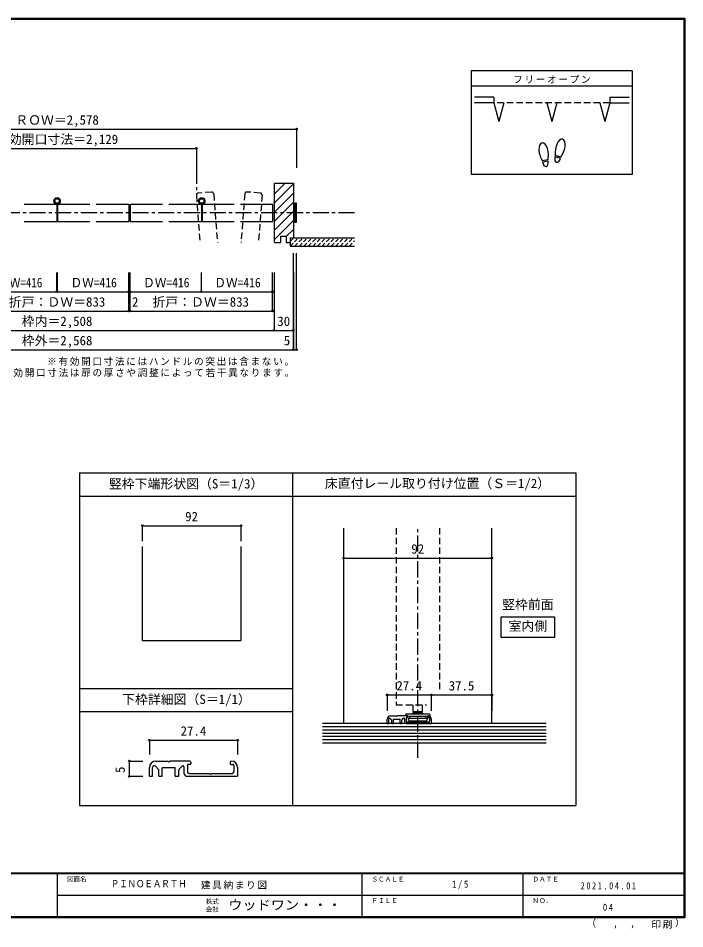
# Model space of a CAD drawing. Units: millimetres, scale not verified, with parts at other scales. Extents: x -973 to 977, y -718 to 696.
# Drawn here: x -59 to 977, y -718 to 696 of the extents above; entities that cross this region are included whole.
import ezdxf
from ezdxf.enums import TextEntityAlignment as Align

# ---------------------------------------------------------------- set-up
doc = ezdxf.new("R2010")
doc.units = ezdxf.units.MM
doc.header["$LTSCALE"] = 5
doc.header["$PDMODE"] = 32
doc.header["$PDSIZE"] = 2.5
for name, pattern in [('CHAIN1', [8, 5, -1, 1, -1]), ('DASHED1', [1.8, 1.2, -0.6]), ('DASHED2', [3, 2, -1])]:
    doc.linetypes.add(name, pattern=pattern)
for name, color, linetype in [('0-0_補助線', 7, 'Continuous'), ('0-1_通り芯', 4, 'CHAIN1'), ('0-3_仕上げ', 2, 'Continuous'), ('0-4_枠', 7, 'Continuous'), ('0-6_扉', 6, 'Continuous'), ('0-7_金物', 7, 'Continuous'), ('0-8_戸当り', 3, 'Continuous'), ('0-A_文字', 3, 'Continuous'), ('0-B_寸法', 7, 'Continuous'), ('0-C_ハッチ', 4, 'DASHED1'), ('0-E', 7, 'Continuous'), ('1-E', 7, 'Continuous'), ('F-1_枠', 6, 'Continuous'), ('F-A_文字', 7, 'Continuous')]:
    doc.layers.add(name, color=color, linetype=linetype)
doc.styles.add('ＭＳ ゴシック', font='')
doc.styles.get('ＭＳ ゴシック').set_extended_font_data('MS Gothic')

# ---------------------------------------------------------------- blocks, each defined once
blk = doc.blocks.new('03')
at = {"layer": '0-0_補助線'}
for p, q in [((-2.83, 6.407), (-2.83, 2.368)), ((3.17, 2.368), (3.17, 6.407)), ((-7.33, -0.352), (-7.33, 0.348)), ((-6.83, 0.848), (3.17, 0.848)), ((-2.83, 2.368), (3.17, 2.368)), ((-1.58, 2.148), (-2.83, 2.368)), ((-2.33, 1.848), (-2.83, 1.348)), ((-2.83, 0.848), (-2.83, 1.348)), ((3.17, 1.348), (-2.83, 1.348)), ((-2.33, 1.848), (2.67, 1.848)), ((-1.58, 2.148), (1.92, 2.148)), ((-1.58, 2.148), (-1.58, 1.848)), ((1.92, 2.148), (3.17, 2.368)), ((1.92, 2.148), (1.92, 1.848)), ((3.17, 1.348), (2.67, 1.848)), ((3.17, 1.348), (3.17, 0.848)), ((3.17, 0.848), (7.17, 0.848)), ((7.67, 0.348), (7.67, -0.352)), ((-7.33, -0.352), (-6.459, -0.352)), ((-6.459, -0.352), (-5.008, -0.582)), ((-5.008, -0.582), (-4.88, -0.602)), ((-4.88, -1.752), (-4.88, -0.602)), ((-4.88, -0.613), (5.22, -0.613)), ((-4.88, -1.952), (5.22, -1.952)), ((-4.83, -3.452), (5.17, -3.452)), ((5.22, -0.602), (6.8, -0.352)), ((5.22, -0.602), (5.22, -1.752)), ((6.8, -0.352), (7.67, -0.352))]:
    blk.add_line(p, q, dxfattribs=at)
for points in [[(-5.63, -2.652), (-5.63, -1.952), (-5.08, -1.952)], [(-5.08, -1.952), (-4.88, -1.952), (-4.88, -1.752)], [(5.22, -1.752), (5.22, -1.952), (5.42, -1.952)], [(5.42, -1.952), (5.97, -1.952), (5.97, -2.652)]]:
    blk.add_lwpolyline(points, dxfattribs=at)
for centre, radius, start, end in [((-6.83, 0.348), 0.5, 90, 180), ((7.17, 0.348), 0.5, 0, 90), ((-4.83, -2.652), 0.8, 180, 270), ((5.17, -2.652), 0.8, 270, 0)]:
    blk.add_arc(centre, radius, start, end, dxfattribs=at)

msp = doc.modelspace()

# ---------------------------------------------------------------- linework, layer by layer
at = {"layer": '0-1_通り芯'}
for p, q in [((217.97, 463.658), (217.97, 421.422)), ((463.653, 393.658), (-460.347, 393.658))]:
    msp.add_line(p, q, dxfattribs=at)
at = {"layer": '0-3_仕上げ'}
for p, q in [((363.653, 354.658), (463.653, 354.658)), ((363.653, 342.158), (463.653, 342.158))]:
    msp.add_line(p, q, dxfattribs=at)
at = {"layer": '0-4_枠', "color": 3}
for p, q in [((339.653, 439.658), (368.653, 439.658)), ((368.653, 439.658), (368.653, 354.658)), ((348.653, 357.658), (348.653, 347.658)), ((363.653, 354.658), (363.653, 347.658)), ((363.653, 354.658), (368.653, 354.658)), ((357.653, 347.658), (363.653, 347.658))]:
    msp.add_line(p, q, dxfattribs=at)
for points in [[(339.653, 439.658), (338.653, 438.658), (338.653, 348.658)], [(348.653, 357.658), (357.653, 357.658), (357.653, 347.658)], [(338.653, 348.658), (339.653, 347.658), (348.653, 347.658)]]:
    msp.add_lwpolyline(points, dxfattribs=at)
at = {"layer": '0-6_扉', "color": 2, "linetype": 'DASHED2'}
for p, q in [((241.673, 425.777), (220.734, 424.186)), ((317.281, 424.413), (296.341, 426.004)), ((217.97, 420.967), (223.541, 347.658)), ((244.892, 423.013), (250.619, 347.658)), ((293.123, 423.24), (287.378, 347.658)), ((320.045, 421.194), (314.456, 347.658))]:
    msp.add_line(p, q, dxfattribs=at)
at = {"layer": '0-6_扉'}
for p, q in [((-49.264, 407.158), (1.153, 407.158)), ((1.153, 407.158), (1.153, 380.157)), ((2.153, 407.158), (2.153, 380.157)), ((2.153, 407.158), (52.57, 407.158)), ((114.986, 407.158), (165.403, 407.158)), ((114.986, 407.158), (114.986, 380.157)), ((175.403, 407.158), (225.82, 407.158)), ((225.82, 407.158), (225.82, 380.157)), ((226.82, 407.158), (226.82, 380.157)), ((226.82, 407.158), (276.486, 407.158)), ((286.486, 407.158), (336.153, 407.158)), ((336.153, 407.158), (336.153, 380.158)), ((-49.264, 380.157), (1.153, 380.157)), ((2.153, 380.157), (52.57, 380.157)), ((62.57, 380.157), (112.986, 380.157)), ((114.986, 380.157), (165.403, 380.157)), ((175.403, 380.157), (225.82, 380.157)), ((226.82, 380.157), (276.486, 380.157)), ((286.486, 380.157), (336.153, 380.157))]:
    msp.add_line(p, q, dxfattribs=at)
msp.add_lwpolyline([(62.57, 407.158), (112.986, 407.158), (112.986, 380.157)], dxfattribs=at)
at = {"layer": '0-6_扉', "color": 2, "linetype": 'DASHED2'}
for centre, start, end in [((220.961, 421.194), 94.34602, 184.34602), ((241.901, 422.786), 4.34602, 94.34602), ((296.114, 423.013), 85.65398, 175.65398), ((317.053, 421.422), 355.65398, 85.65398)]:
    msp.add_arc(centre, 3, start, end, dxfattribs=at)
at = {"layer": '0-7_金物'}
for p, q in [((368.653, 402.658), (369.653, 402.658)), ((371.653, 403.657), (369.653, 403.657)), ((369.653, 383.657), (369.653, 403.657)), ((371.653, 378.657), (371.653, 408.657)), ((373.653, 408.657), (371.653, 408.657)), ((373.653, 378.657), (373.653, 408.657)), ((369.653, 384.658), (368.653, 384.658)), ((371.653, 383.657), (369.653, 383.657)), ((373.653, 378.657), (371.653, 378.657))]:
    msp.add_line(p, q, dxfattribs=at)
for centre, radius in [((1.653, 412.158), 5), ((1.653, 412.158), 3.5), ((226.32, 412.158), 5), ((226.32, 412.158), 3.5)]:
    msp.add_circle(centre, radius, dxfattribs=at)
at = {"layer": '0-8_戸当り', "color": 2}
for p, q in [((679.986, 573.251), (649.986, 573.251)), ((679.986, 573.251), (679.986, 564.251)), ((859.986, 573.251), (859.986, 564.251)), ((859.986, 573.251), (889.986, 573.251)), ((679.986, 564.251), (649.986, 564.251)), ((679.986, 564.251), (687.751, 535.273)), ((695.515, 564.251), (687.751, 535.273)), ((762.222, 564.251), (769.986, 535.273)), ((777.751, 564.251), (769.986, 535.273)), ((844.457, 564.251), (852.222, 535.273)), ((859.986, 564.251), (852.222, 535.273)), ((859.986, 564.251), (889.986, 564.251))]:
    msp.add_line(p, q, dxfattribs=at)
at = {"layer": '0-8_戸当り', "color": 7, "linetype": 'DASHED2'}
msp.add_line((859.986, 564.251), (679.986, 564.251), dxfattribs=at)
at = {"layer": '0-8_戸当り'}
for p, q in [((784.022, 480.235), (775.542, 482.507)), ((764.011, 475.878), (755.365, 474.353)), ((764.376, 473.81), (755.73, 472.285)), ((783.479, 478.206), (774.998, 480.478))]:
    msp.add_line(p, q, dxfattribs=at)
for centre, major_axis, ratio, start_param, end_param in [((783.267, 494.378), (3.644, 13.601), 0.5, 4.34059143, 8.22577918), ((757.35, 488.377), (-2.445, 13.867), 0.5, 4.34059143, 8.22577918), ((757.42, 487.981), (-2.963, 16.802), 0.4, 1.85063327, 2.44287679), ((757.42, 487.981), (-2.963, 16.802), 0.4, 3.84030852, 4.43255203), ((783.163, 493.989), (4.416, 16.48), 0.4, 1.85063327, 2.44287679), ((783.163, 493.989), (4.416, 16.48), 0.4, 3.84030852, 4.43255203), ((760.053, 473.047), (-1.27, 7.205), 0.6, 1.57079633, 4.71238898), ((779.238, 479.342), (1.894, 7.067), 0.6, 1.57079633, 4.71238898)]:
    msp.add_ellipse(centre, major_axis=major_axis, ratio=ratio, start_param=start_param, end_param=end_param, dxfattribs=at)
at = {"layer": '0-A_文字'}
for p, q in [((644.986, 614.167), (644.986, 453.167)), ((894.986, 614.167), (644.986, 614.167)), ((894.986, 614.167), (894.986, 453.167)), ((894.986, 590.167), (644.986, 590.167)), ((894.986, 453.167), (644.986, 453.167))]:
    msp.add_line(p, q, dxfattribs=at)
at = {"layer": '0-B_寸法', "color": 4}
for p, q in [((-370.347, 523.658), (373.653, 523.658)), ((373.653, 523.658), (373.653, 463.658)), ((-214.664, 493.658), (217.97, 493.658)), ((217.97, 493.658), (217.97, 463.658)), ((368.653, 181.158), (368.653, 331.158)), ((373.653, 181.158), (373.653, 331.158)), ((1.153, 271.158), (1.153, 301.158)), ((2.153, 271.158), (2.153, 301.158)), ((112.986, 271.158), (112.986, 301.158)), ((114.986, 271.158), (114.986, 301.158)), ((225.82, 271.158), (225.82, 301.158)), ((336.153, 271.158), (336.153, 301.158)), ((338.653, 301.158), (338.653, 211.158)), ((368.653, 301.158), (368.653, 181.158)), ((-109.68, 271.158), (1.153, 271.158)), ((2.153, 271.158), (112.986, 271.158)), ((112.986, 241.158), (112.986, 271.158)), ((114.986, 241.158), (114.986, 271.158)), ((114.986, 271.158), (336.153, 271.158)), ((336.153, 241.158), (336.153, 271.158)), ((-332.847, 241.158), (336.153, 241.158)), ((-365.347, 211.158), (368.653, 211.158)), ((-370.347, 181.158), (368.653, 181.158)), ((368.653, 181.158), (373.653, 181.158))]:
    msp.add_line(p, q, dxfattribs=at)
at = {"layer": '0-B_寸法'}
for p in [(373.653, 523.658), (217.97, 493.658), (1.153, 271.158), (2.153, 271.158), (112.986, 271.158), (114.986, 271.158), (225.82, 271.158), (336.153, 271.158), (112.986, 241.158), (114.986, 241.158), (336.153, 241.158), (338.653, 211.158), (368.653, 211.158), (368.653, 181.158), (368.653, 181.158), (373.653, 181.158)]:
    msp.add_point(p, dxfattribs=at)
at = {"layer": '0-C_ハッチ', "linetype": 'Continuous'}
for p, q in [((355.687, 439.658), (338.653, 422.623)), ((368.653, 438.481), (338.653, 408.481)), ((368.653, 424.339), (338.653, 394.339)), ((368.653, 431.38), (368.375, 431.658)), ((338.653, 380.197), (368.653, 410.197)), ((338.653, 366.055), (368.653, 396.055)), ((368.653, 381.912), (338.653, 351.913)), ((368.653, 367.77), (357.653, 356.77)), ((363.653, 348.628), (362.683, 347.658))]:
    msp.add_line(p, q, dxfattribs=at)
at = {"layer": '0-C_ハッチ'}
for p, q in [((363.653, 348.979), (369.331, 354.658)), ((363.903, 342.158), (376.403, 354.658)), ((370.974, 342.158), (383.474, 354.658)), ((378.045, 342.158), (390.545, 354.658)), ((385.116, 342.158), (397.616, 354.658)), ((392.187, 342.158), (404.687, 354.658)), ((399.258, 342.158), (411.758, 354.658)), ((406.329, 342.158), (418.829, 354.658)), ((413.4, 342.158), (425.9, 354.658)), ((420.471, 342.158), (432.971, 354.658)), ((427.542, 342.158), (440.042, 354.658)), ((434.613, 342.158), (447.113, 354.658)), ((441.684, 342.158), (454.184, 354.658)), ((448.755, 342.158), (461.255, 354.658)), ((455.826, 342.158), (463.653, 349.984))]:
    msp.add_line(p, q, dxfattribs=at)
at = {"layer": '0-C_ハッチ', "color": 2, "linetype": 'Continuous'}
msp.add_line((363.653, 354.658), (363.653, 342.158), dxfattribs=at)
at = {"layer": '0-E', "color": 3}
for p, q in [((36.653, -9.984), (367.598, -9.984)), ((367.598, -9.984), (807.598, -9.984)), ((367.598, -526.5), (367.598, -9.984)), ((807.598, -9.984), (807.598, -526.5)), ((36.653, -45.984), (367.598, -45.984)), ((367.598, -45.984), (807.598, -45.984)), ((133.928, -124.261), (133.928, -270.143)), ((287.261, -124.261), (287.261, -270.143)), ((133.928, -270.143), (287.261, -270.143)), ((36.653, -344.648), (367.598, -344.648)), ((36.653, -380.648), (367.598, -380.648))]:
    msp.add_line(p, q, dxfattribs=at)
at = {"layer": '0-E', "color": 4}
for p, q in [((133.928, -92.004), (133.928, -115.927)), ((133.928, -92.004), (287.261, -92.004)), ((287.261, -92.004), (287.261, -115.927)), ((145.041, -424.963), (282.041, -424.963)), ((145.041, -424.963), (145.041, -447.017)), ((282.041, -424.963), (282.041, -447.017)), ((113.766, -457.546), (113.766, -481.046)), ((113.766, -457.546), (135.06, -457.546)), ((113.766, -481.046), (135.06, -481.046))]:
    msp.add_line(p, q, dxfattribs=at)
at = {"layer": '0-E'}
for p, q in [((514.427, -398.926), (514.427, -392.176)), ((516.927, -398.926), (516.927, -392.069)), ((519.427, -387.176), (528.677, -387.176)), ((524.427, -398.926), (524.427, -392.426)), ((524.677, -392.176), (534.177, -392.176)), ((529.427, -387.926), (528.677, -387.176)), ((529.427, -387.926), (530.177, -387.176)), ((545.927, -387.176), (530.177, -387.176)), ((534.427, -398.926), (534.427, -392.426)), ((537.177, -398.926), (537.177, -394.112)), ((537.396, -393.582), (539.896, -391.082)), ((541.177, -391.612), (541.177, -396.426)), ((543.927, -390.426), (543.927, -395.426)), ((546.177, -389.676), (544.677, -389.676)), ((546.677, -387.926), (546.677, -389.176)), ((577.177, -387.926), (577.177, -389.176)), ((577.177, -387.926), (577.177, -389.176)), ((577.677, -389.676), (579.177, -389.676)), ((579.927, -390.426), (579.927, -395.426)), ((582.927, -392.176), (582.927, -398.926)), ((514.427, -398.926), (516.927, -398.926)), ((521.677, -398.926), (524.427, -398.926)), ((534.427, -398.926), (537.177, -398.926)), ((543.677, -398.926), (582.927, -398.926)), ((545.177, -396.676), (561.177, -396.676)), ((561.927, -397.426), (561.177, -396.676)), ((155.041, -457.546), (173.541, -457.546)), ((175.041, -459.046), (173.541, -457.546)), ((175.041, -459.046), (176.541, -457.546)), ((208.041, -457.546), (176.541, -457.546)), ((190.981, -470.357), (195.981, -465.357)), ((198.541, -466.417), (198.541, -476.046)), ((204.041, -464.046), (204.041, -474.046)), ((208.541, -462.546), (205.541, -462.546)), ((209.541, -459.046), (209.541, -461.546)), ((270.541, -459.046), (270.541, -461.546)), ((271.541, -462.546), (274.541, -462.546)), ((276.041, -464.046), (276.041, -474.046)), ((145.041, -481.046), (145.041, -467.546)), ((150.041, -481.046), (150.041, -467.332)), ((165.041, -481.046), (165.041, -468.046)), ((165.541, -467.546), (184.541, -467.546)), ((185.041, -481.046), (185.041, -468.046)), ((190.541, -481.046), (190.541, -471.417)), ((206.541, -476.546), (238.541, -476.546)), ((240.041, -478.046), (238.541, -476.546)), ((282.041, -467.546), (282.041, -481.046)), ((145.041, -481.046), (150.041, -481.046)), ((159.541, -481.046), (165.041, -481.046)), ((185.041, -481.046), (190.541, -481.046)), ((203.541, -481.046), (282.041, -481.046))]:
    msp.add_line(p, q, dxfattribs=at)
at = {"layer": '0-E', "color": 3}
msp.add_lwpolyline([(36.653, -9.984), (36.653, -526.5), (807.598, -526.5)], dxfattribs=at)
at = {"layer": '0-E'}
for points in [[(521.677, -398.926), (521.677, -393.801), (519.061, -391.185)], [(561.927, -397.426), (562.677, -396.676), (578.677, -396.676)], [(159.541, -481.046), (159.541, -470.796), (154.309, -465.564)], [(240.041, -478.046), (241.541, -476.546), (273.541, -476.546)]]:
    msp.add_lwpolyline(points, dxfattribs=at)
for centre, radius, start, end in [((519.427, -392.176), 5, 90, 180), ((518.177, -392.069), 1.25, 45, 180), ((524.677, -392.426), 0.25, 90, 180), ((534.177, -392.426), 0.25, 0, 90), ((537.927, -394.112), 0.75, 135, 180), ((540.427, -391.612), 0.75, 360, 135), ((544.677, -390.426), 0.75, 90, 180), ((545.177, -395.426), 1.25, 180, 270), ((545.927, -387.926), 0.75, 360, 90), ((546.177, -389.176), 0.5, 270, 360), ((577.927, -387.926), 0.75, 90, 180), ((577.677, -389.176), 0.5, 180, 270), ((577.927, -392.176), 5, 360, 90), ((578.677, -395.426), 1.25, 270, 0), ((579.177, -390.426), 0.75, 0, 90), ((543.677, -396.426), 2.5, 180, 270), ((155.041, -467.546), 10, 90, 180), ((152.541, -467.332), 2.5, 45, 180), ((197.041, -466.417), 1.5, 360, 135), ((205.541, -464.046), 1.5, 90, 180), ((208.041, -459.046), 1.5, 360, 90), ((208.541, -461.546), 1, 270, 360), ((272.041, -459.046), 1.5, 90, 180), ((271.541, -461.546), 1, 180, 270), ((272.041, -467.546), 10, 360, 90), ((274.541, -464.046), 1.5, 0, 90), ((165.541, -468.046), 0.5, 90, 180), ((184.541, -468.046), 0.5, 0, 90), ((192.041, -471.417), 1.5, 135, 180), ((203.541, -476.046), 5, 180, 270), ((206.541, -474.046), 2.5, 180, 270), ((273.541, -474.046), 2.5, 270, 0)]:
    msp.add_arc(centre, radius, start, end, dxfattribs=at)
for p in [(133.928, -92.004), (287.261, -92.004), (145.041, -424.963), (282.041, -424.963), (113.766, -457.546), (113.766, -481.046)]:
    msp.add_point(p, dxfattribs=at)
at = {"layer": '1-E', "color": 3}
for p, q in [((446.927, -398.926), (446.927, -95.676)), ((676.927, -398.926), (676.927, -95.676))]:
    msp.add_line(p, q, dxfattribs=at)
at = {"layer": '1-E', "linetype": 'DASHED2'}
for p, q in [((528.177, -95.676), (528.177, -370.176)), ((595.677, -95.676), (595.677, -347.176)), ((528.177, -370.176), (575.427, -370.176))]:
    msp.add_line(p, q, dxfattribs=at)
at = {"layer": '1-E', "color": 4, "linetype": 'CHAIN1'}
msp.add_line((561.927, -452.298), (561.927, -95.676), dxfattribs=at)
at = {"layer": '1-E', "color": 4}
for p, q in [((446.927, -142.289), (676.927, -142.289)), ((514.427, -354.676), (582.927, -354.676)), ((514.427, -354.676), (514.427, -379.676)), ((582.927, -354.676), (582.927, -379.676)), ((582.927, -354.676), (676.927, -354.676)), ((676.927, -354.676), (676.927, -379.676))]:
    msp.add_line(p, q, dxfattribs=at)
at = {"layer": '1-E'}
for p, q in [((691.591, -265.75), (691.591, -233.37)), ((691.591, -233.37), (774.183, -233.37)), ((774.183, -233.37), (774.183, -265.75)), ((774.183, -265.75), (691.591, -265.75)), ((413.848, -403.926), (761.348, -403.926)), ((413.848, -408.926), (761.348, -408.926)), ((413.848, -413.926), (761.348, -413.926)), ((413.848, -418.926), (761.348, -418.926)), ((413.848, -423.926), (761.348, -423.926))]:
    msp.add_line(p, q, dxfattribs=at)
at = {"layer": '1-E', "color": 2}
for p, q in [((761.348, -398.926), (413.848, -398.926)), ((413.848, -428.926), (761.348, -428.926))]:
    msp.add_line(p, q, dxfattribs=at)
at = {"layer": '1-E'}
for p in [(446.927, -142.289), (676.927, -142.289), (514.427, -354.676), (582.927, -354.676), (676.927, -354.676)]:
    msp.add_point(p, dxfattribs=at)
at = {"layer": 'F-1_枠'}
for p, q in [((-973.347, 695.833), (976.653, 695.833)), ((-973.347, 695), (976.653, 695)), ((-973.347, 694.167), (976.653, 694.167)), ((974.986, 695.833), (974.986, -700.833)), ((975.82, 695.833), (975.82, -700.833)), ((976.653, 695.833), (976.653, -700.833)), ((976.653, -631.667), (-973.347, -631.667)), ((976.653, -632.5), (-973.347, -632.5)), ((1.653, -632.5), (1.653, -699.167)), ((474.986, -632.5), (474.986, -699.167)), ((724.986, -632.5), (724.986, -699.167)), ((1.653, -665.833), (974.986, -665.834)), ((976.653, -699.167), (-973.347, -699.167)), ((976.653, -700), (-973.347, -700)), ((976.653, -700.833), (-973.347, -700.833))]:
    msp.add_line(p, q, dxfattribs=at)

# ---------------------------------------------------------------- block references
at = {"layer": '0-E', "xscale": 2.5, "yscale": 2.5}
msp.add_blockref('03', (561.501, -386.193), dxfattribs=at)

# ---------------------------------------------------------------- texts
at = {"layer": '0-A_文字', "color": 7, "char_height": 11, "attachment_point": 7, "style": 'ＭＳ ゴシック'}
for s, insert in [('\\T1.17;フリーオープン', (709.986, 594.667)), ('\\T1.17;※有効開口寸法にはハンドルの突出は含まない。', (-13.847, 156.158)), ('\\T1.17;※有効開口寸法は扉の厚さや調整によって若干異なります。', (-101.347, 138.658))]:
    msp.add_mtext(s, dxfattribs=dict(at, insert=insert))
at = {"layer": '0-B_寸法', "style": 'ＭＳ ゴシック'}
for s, p in [('ＲＯＷ＝2,578', (-63.347, 526.158)), ('有効開口寸法＝2,129', (-93.347, 496.158)), ('折戸：ＤＷ＝833', (-73.347, 243.658)), ('2', (117.986, 243.658)), ('折戸：ＤＷ＝833', (149.82, 243.658)), ('枠内＝2,508', (-53.347, 213.658)), ('30', (343.653, 213.658)), ('枠外＝2,568', (-53.347, 183.658)), ('5', (353.653, 183.658))]:
    msp.add_text(s, height=14.66, dxfattribs=at).set_placement(p, align=Align.BOTTOM_LEFT)
for width, p in [(0.85, (-89.264, 273.658)), (0.9, (22.57, 273.658)), (0.9, (135.403, 273.658)), (0.9, (245.986, 273.658))]:
    msp.add_text('ＤＷ=416', height=14.66, dxfattribs=dict(at, width=width)).set_placement(p, align=Align.BOTTOM_LEFT)
at = {"layer": '0-E', "style": 'ＭＳ ゴシック'}
for s, p in [('竪枠下端形状図（S＝1/3）', (82.125, -38.611)), ('床直付レール取り付け位置（Ｓ＝1/2）', (417.598, -38.074)), ('92', (200.595, -89.504)), ('下枠詳細図（S＝1/1）', (102.672, -373.275)), ('27.4', (193.541, -422.463))]:
    msp.add_text(s, height=14.66, dxfattribs=at).set_placement(p, align=Align.BOTTOM_LEFT)
msp.add_text('5', height=14.66, rotation=90, dxfattribs=at).set_placement((111.266, -475.874), align=Align.BOTTOM_LEFT)
at = {"layer": '1-E', "style": 'ＭＳ ゴシック'}
for s, p in [('92', (551.927, -139.789)), ('竪枠前面', (692.887, -226.008)), ('室内側', (702.887, -259.56)), ('27.4', (528.677, -352.176)), ('37.5', (609.927, -352.176))]:
    msp.add_text(s, height=14.66, dxfattribs=at).set_placement(p, align=Align.BOTTOM_LEFT)
at = {"layer": 'F-A_文字', "style": 'ＭＳ ゴシック'}
for s, height, p in [('図面名', 7.331, (16.653, -646.667)), ('ＳＣＡＬＥ', 7.331, (489.986, -646.667)), ('ＤＡＴＥ', 7.331, (739.986, -646.667)), ('株式', 7.331, (232.486, -681.5)), ('ＦＩＬＥ', 7.331, (489.986, -680)), ('ＮＯ．', 7.331, (739.986, -680.001)), ('会社', 7.331, (232.486, -693.5)), ('（', 11, (823.992, -718.052)), ('）', 11, (961.387, -717.355)), (',', 11, (865.199, -718.052)), (',', 11, (891.686, -717.588))]:
    msp.add_text(s, height=height, dxfattribs=at).set_placement(p, align=Align.BOTTOM_LEFT)
for s, height, width, p in [('ＰＩＮＯＥＡＲＴＨ', 11, 0.85, (84.986, -656.667)), ('ウッドワン・・・', 14.66, 1.1, (267.486, -692.5))]:
    msp.add_text(s, height=height, dxfattribs=dict(at, width=width)).set_placement(p, align=Align.BOTTOM_LEFT)
at = {"layer": 'F-A_文字', "char_height": 11, "attachment_point": 7, "style": 'ＭＳ ゴシック'}
for s, insert in [('\\T1.17;建具納まり図', (224.986, -656.667)), ('\\T1.38;\\W0.9;1/5', (614.986, -656.667)), ('\\T1.39;\\W0.85;2021.04.01', (814.986, -656.667)), ('\\T1.36;\\W0.9;04', (849.361, -690.001)), ('\\T1.17;印刷', (924.678, -717.82))]:
    msp.add_mtext(s, dxfattribs=dict(at, insert=insert))

doc.saveas('drawing.dxf')
